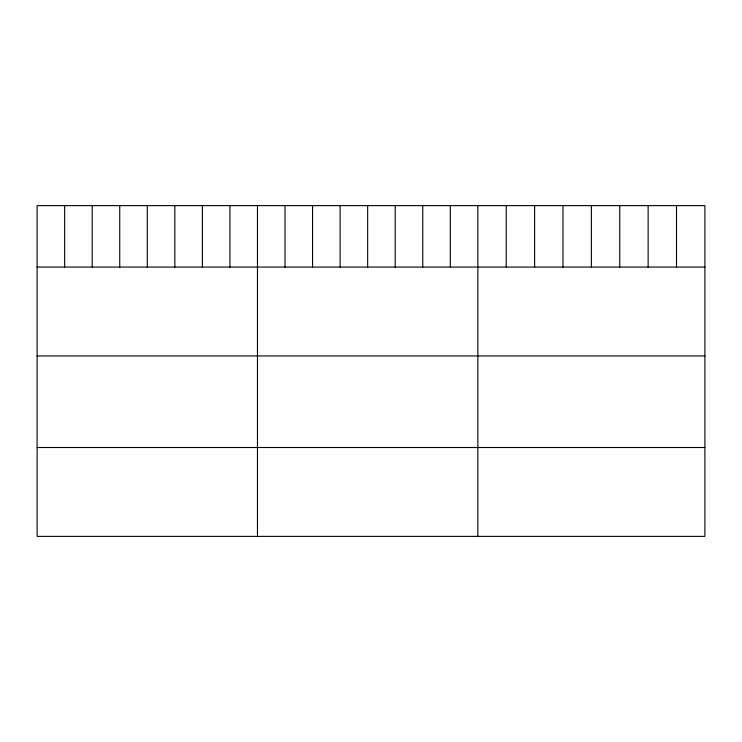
<?xml version="1.0" encoding="UTF-8"?>
<svg xmlns="http://www.w3.org/2000/svg" width="742" height="742" viewBox="0 0 742 742"><rect width="100%" height="100%" fill="white"/><g stroke="black" fill="none" stroke-linecap="round" stroke-linejoin="round"><path stroke-width="1.11" d="M704.9 267.074L704.9 536.383L37.1 536.383L37.1 205.617L704.9 205.617L704.9 267.074L37.1 267.074M37.1 355.947L704.9 355.947M37.1 447.509L704.9 447.509M676.519 205.617L676.519 267.074M648.137 205.617L648.137 267.074M619.755 205.617L619.755 267.074M591.374 205.617L591.374 267.074M562.992 205.617L562.992 267.074M534.611 205.617L534.611 267.074M506.229 205.617L506.229 267.074M477.848 205.617L477.848 536.383M450.301 205.617L450.301 267.074M422.755 205.617L422.755 267.074M395.208 205.617L395.208 267.074M367.661 205.617L367.661 267.074M340.114 205.617L340.114 267.074M312.567 205.617L312.567 267.074M285.021 205.617L285.021 267.074M257.474 205.617L257.474 536.383M229.927 205.617L229.927 267.074M202.38 205.617L202.38 267.074M174.834 205.617L174.834 267.074M147.287 205.617L147.287 267.074M119.74 205.617L119.74 267.074M92.194 205.617L92.194 267.074M64.647 205.617L64.647 267.074"/></g></svg>
